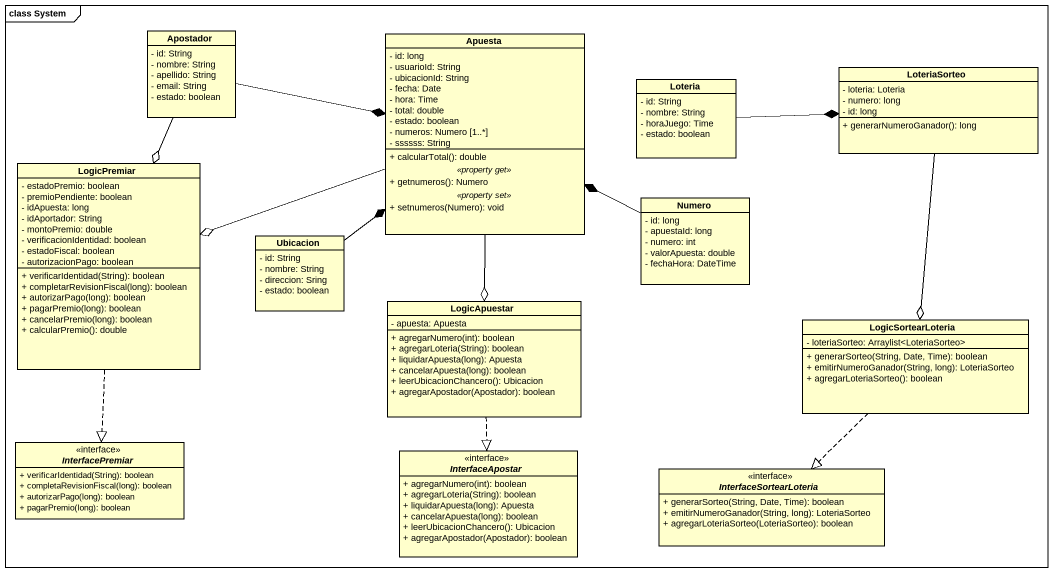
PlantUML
@startuml
mainframe class System
hide circle
hide empty members
skinparam classAttributeIconSize 0
class Apostador {
  - id: String
  - nombre: String
  - apellido: String
  - email: String
  - estado: boolean
}
class Apuesta {
  - id: long
  - usuarioId: String
  - ubicacionId: String
  - fecha: Date
  - hora: Time
  - total: double
  - estado: boolean
  - numeros: Numero [1..*]
  - ssssss: String
  --
  + calcularTotal(): double
  .. <<property get>> ..
  + getnumeros(): Numero
  .. <<property set>> ..
  + setnumeros(Numero): void
}
class LoteriaSorteo {
  - loteria: Loteria
  - numero: long
  - id: long
  + generarNumeroGanador(): long
}
class Loteria {
  - id: String
  - nombre: String
  - horaJuego: Time
  - estado: boolean
}
class LogicPremiar {
  - estadoPremio: boolean
  - premioPendiente: boolean
  - idApuesta: long
  - idAportador: String
  - montoPremio: double
  - verificacionIdentidad: boolean
  - estadoFiscal: boolean
  - autorizacionPago: boolean
  + verificarIdentidad(String): boolean
  + completarRevisionFiscal(long): boolean
  + autorizarPago(long): boolean
  + pagarPremio(long): boolean
  + cancelarPremio(long): boolean
  + calcularPremio(): double
}
class Numero {
  - id: long
  - apuestaId: long
  - numero: int
  - valorApuesta: double
  - fechaHora: DateTime
}
class Ubicacion {
  - id: String
  - nombre: String
  - direccion: Sring
  - estado: boolean
}
class LogicApuestar {
  - apuesta: Apuesta
  + agregarNumero(int): boolean
  + agregarLoteria(String): boolean
  + liquidarApuesta(long): Apuesta
  + cancelarApuesta(long): boolean
  + leerUbicacionChancero(): Ubicacion
  + agregarApostador(Apostador): boolean
}
class LogicSortearLoteria {
  - loteriaSorteo: Arraylist<LoteriaSorteo>
  + generarSorteo(String, Date, Time): boolean
  + emitirNumeroGanador(String, long): LoteriaSorteo
  + agregarLoteriaSorteo(): boolean
}
interface InterfacePremiar {
  + verificarIdentidad(String): boolean
  + completaRevisionFiscal(long): boolean
  + autorizarPago(long): boolean
  + pagarPremio(long): boolean
}
interface InterfaceApostar {
  + agregarNumero(int): boolean
  + agregarLoteria(String): boolean
  + liquidarApuesta(long): Apuesta
  + cancelarApuesta(long): boolean
  + leerUbicacionChancero(): Ubicacion
  + agregarApostador(Apostador): boolean
}
interface InterfaceSortearLoteria {
  + generarSorteo(String, Date, Time): boolean
  + emitirNumeroGanador(String, long): LoteriaSorteo
  + agregarLoteriaSorteo(LoteriaSorteo): boolean
}
Apostador -right-* Apuesta
Apostador --o LogicPremiar
Apuesta -left-o LogicPremiar
Apuesta --o LogicApuestar
LoteriaSorteo --o LogicSortearLoteria
Loteria -right-* LoteriaSorteo
LogicPremiar ..|> InterfacePremiar
Numero -left-* Apuesta
Ubicacion -up-* Apuesta
LogicApuestar ..|> InterfaceApostar
LogicSortearLoteria ..|> InterfaceSortearLoteria
@enduml
